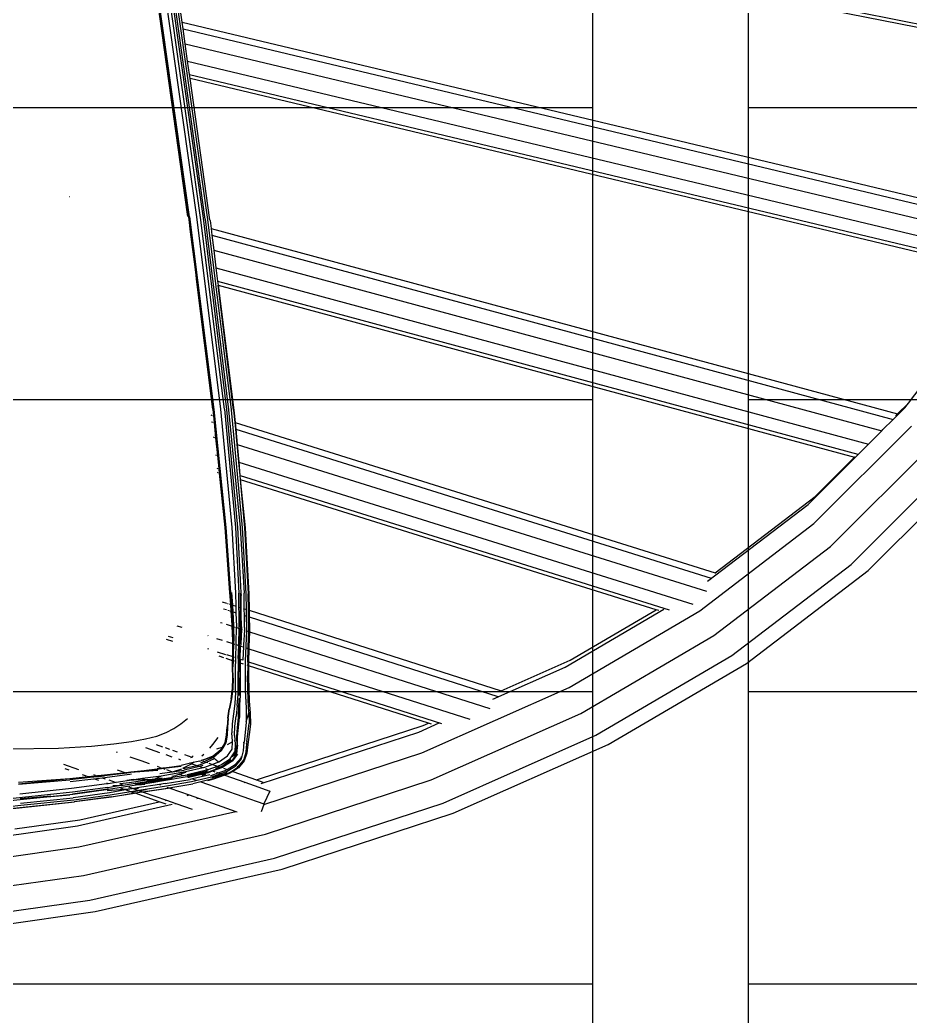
# Model space of a CAD drawing. Header units: millimetres. Extents: x -12551121 to 353735, y 112272 to 285506.
# Drawn here: x 102283.4 to 102569.1, y 172114.7 to 172434.4 of the extents above; entities that cross this region are included whole.
import ezdxf

# ---------------------------------------------------------------- set-up
doc = ezdxf.new("R2010")
doc.units = ezdxf.units.MM
doc.header["$MEASUREMENT"] = 0
doc.layers.add('+AT9-HATCH', color=8, linetype='Continuous')
doc.layers.add('+AT9_Hardscape', color=1, linetype='Continuous')

# ---------------------------------------------------------------- blocks, each defined once
blk = doc.blocks.new('cof')
at = {"layer": '+AT9_Hardscape', "color": 1}
for p, q in [((249.61, 905.87), (550.81, 845.77)), ((550.51, 844.62), (249.81, 904.63)), ((258.94, 795.43), (248.85, 867.61)), ((259.48, 795.25), (249.32, 867.33)), ((261.92, 795.27), (251.78, 867.16)), ((263.11, 795.08), (252.99, 866.81)), ((253.79, 866.38), (263.86, 794.84)), ((264.54, 794.51), (254.59, 865.73)), ((265.4, 794.48), (255.39, 865.66)), ((257.14, 857.83), (256.09, 865.3)), ((250.5, 857.31), (250.19, 859.49)), ((250.5, 857.31), (250.53, 857.3)), ((251.17, 852.51), (250.5, 857.31)), ((257.14, 857.83), (528.79, 792.95)), ((257.45, 855.65), (257.14, 857.83)), ((257.45, 855.65), (527.76, 791.1)), ((258.12, 850.85), (257.45, 855.65)), ((251.17, 852.51), (251.2, 852.51)), ((251.95, 846.93), (251.17, 852.51)), ((258.12, 850.85), (526.1, 786.85)), ((258.91, 845.26), (258.12, 850.85)), ((251.95, 846.93), (251.99, 846.92)), ((252.55, 842.68), (251.95, 846.93)), ((258.91, 845.26), (524.54, 781.83)), ((259.51, 841.02), (258.91, 845.26)), ((252.55, 842.68), (252.59, 842.67)), ((259.28, 795.29), (252.55, 842.68)), ((252.55, 842.68), (259.18, 795.37)), ((259.51, 841.02), (521.3, 778.5)), ((259.69, 839.74), (259.51, 841.02)), ((520.24, 777.52), (259.69, 839.74)), ((266.1, 794.3), (259.69, 839.74)), ((220.92, 801.8), (220.95, 801.79)), ((259.18, 795.37), (259.41, 793.5)), ((259.51, 793.47), (259.28, 795.29)), ((259.41, 793.5), (259.51, 793.47)), ((259.41, 793.5), (259.68, 791.32)), ((259.48, 795.25), (267.29, 733.47)), ((259.78, 791.3), (259.51, 793.47)), ((269.6, 733.59), (261.92, 795.27)), ((270.73, 733.52), (263.11, 795.08)), ((263.86, 794.84), (271.42, 733.42)), ((264.54, 794.51), (272.08, 733.34)), ((272.99, 733.33), (265.4, 794.48)), ((266.15, 794.07), (266.1, 794.3)), ((266.15, 794.07), (266.43, 791.6)), ((259.68, 791.32), (259.78, 791.3)), ((259.68, 791.32), (260.29, 786.5)), ((260.39, 786.47), (259.78, 791.3)), ((266.43, 791.6), (266.7, 789.42)), ((266.43, 791.6), (486.85, 732.02)), ((266.7, 789.42), (267.3, 784.6)), ((266.7, 789.42), (485.45, 730.3)), ((260.29, 786.5), (260.39, 786.47)), ((260.29, 786.5), (260.99, 780.86)), ((261.1, 780.83), (260.39, 786.47)), ((267.3, 784.6), (268, 778.97)), ((267.3, 784.6), (481.75, 726.63)), ((260.99, 780.86), (261.1, 780.83)), ((260.99, 780.86), (261.53, 776.58)), ((261.64, 776.55), (261.1, 780.83)), ((268, 778.97), (268.54, 774.68)), ((268, 778.97), (477.49, 722.34)), ((261.53, 776.58), (261.64, 776.55)), ((261.53, 776.58), (261.69, 775.27)), ((261.81, 775.24), (261.64, 776.55)), ((261.81, 775.24), (261.69, 775.27)), ((261.69, 775.27), (266.91, 733.52)), ((267.08, 733.48), (261.81, 775.24)), ((268.54, 774.68), (268.7, 773.38)), ((268.54, 774.68), (474.12, 719.07)), ((268.7, 773.38), (273.79, 733.2)), ((273.68, 733.28), (268.7, 773.38)), ((268.7, 773.38), (472.96, 718.16)), ((490.35, 735.5), (515.02, 768.08)), ((486.85, 732.02), (490.35, 735.5)), ((489.21, 734), (490.35, 735.5)), ((267.29, 731.44), (267.08, 733.48)), ((267.29, 733.47), (271.2, 695.57)), ((273.23, 695.6), (269.6, 733.59)), ((270.73, 733.52), (274.26, 695.56)), ((271.42, 733.42), (274.95, 695.53)), ((272.08, 733.34), (275.81, 695.54)), ((276.59, 695.51), (272.99, 733.33)), ((273.68, 733.28), (274.06, 729.32)), ((273.79, 733.2), (274.16, 729.28)), ((487.12, 731.95), (489.21, 734)), ((266.34, 731.73), (266.85, 731.57)), ((266.59, 729.54), (267.07, 729.39)), ((267.1, 731.49), (267.29, 731.44)), ((267.51, 729.25), (267.29, 731.44)), ((267.34, 729.3), (267.51, 729.25)), ((268.01, 724.38), (267.51, 729.25)), ((274.06, 729.32), (274.16, 729.28)), ((274.06, 729.32), (274.26, 727.14)), ((274.16, 729.28), (274.35, 727.11)), ((274.16, 729.28), (428.28, 681.08)), ((482.11, 727.01), (485.45, 730.3)), ((485.45, 730.3), (487.12, 731.95)), ((486.27, 731.44), (486.85, 732.02)), ((486.85, 732.02), (487.12, 731.95)), ((274.26, 727.14), (274.35, 727.11)), ((274.26, 727.14), (274.72, 722.28)), ((274.35, 727.11), (274.79, 722.26)), ((274.37, 727.1), (427.04, 679.35)), ((459.99, 696.84), (491.34, 728.11)), ((477.49, 722.34), (481.75, 726.63)), ((481.75, 726.63), (482.11, 727.01)), ((267.16, 724.65), (267.57, 724.52)), ((267.84, 724.44), (268.01, 724.38)), ((268.59, 718.69), (268.01, 724.38)), ((274.72, 722.28), (274.79, 722.26)), ((274.72, 722.28), (275.25, 716.61)), ((274.79, 722.26), (275.31, 716.59)), ((274.84, 722.25), (425.48, 675.12)), ((458.11, 702.98), (477.41, 722.27)), ((465.25, 689.49), (497.25, 721.4)), ((477.41, 722.27), (477.49, 722.34)), ((267.82, 718.94), (268.14, 718.84)), ((268.42, 718.75), (268.59, 718.69)), ((269.04, 714.36), (268.59, 718.69)), ((275.25, 716.61), (275.31, 716.59)), ((275.25, 716.61), (275.66, 712.29)), ((275.31, 716.59), (275.7, 712.27)), ((275.38, 716.57), (421.09, 670.99)), ((460.33, 705.56), (472.96, 718.16)), ((471.89, 683.73), (504.7, 716.45)), ((473.09, 718.13), (472.96, 718.16)), ((474.12, 719.07), (474.16, 719.1)), ((268.32, 714.58), (268.59, 714.5)), ((268.72, 713.17), (268.47, 713.25)), ((268.86, 714.42), (269.04, 714.36)), ((269.18, 713.03), (268.99, 713.09)), ((269.18, 713.03), (269.04, 714.36)), ((270.96, 695.57), (269.18, 713.03)), ((477.36, 681.77), (510.82, 715.14)), ((275.66, 712.29), (275.7, 712.27)), ((275.66, 712.29), (275.78, 710.96)), ((275.7, 712.27), (275.82, 710.95)), ((275.82, 710.95), (275.78, 710.96)), ((275.78, 710.96), (277.23, 695.5)), ((275.79, 712.25), (413.47, 669.18)), ((275.82, 710.95), (277.39, 695.47)), ((409.38, 669.17), (275.92, 710.92)), ((428.28, 681.08), (460.33, 705.56)), ((425.84, 678.32), (458.11, 702.98)), ((272.49, 674.76), (270.96, 695.57)), ((271.2, 695.57), (272.74, 674.76)), ((274.39, 674.58), (273.23, 695.6)), ((274.26, 695.56), (275.32, 674.51)), ((274.95, 695.53), (275.91, 676.78)), ((275.81, 695.54), (277.07, 674.46)), ((277.73, 674.38), (276.59, 695.51)), ((277.23, 695.5), (278.33, 674.33)), ((277.39, 695.47), (278.53, 674.31)), ((423.33, 668.83), (459.99, 696.84)), ((427.87, 660.92), (465.25, 689.49)), ((428.28, 681.08), (428.54, 681)), ((433.61, 654.48), (471.89, 683.73)), ((438.35, 651.96), (477.36, 681.77)), ((272.75, 670.89), (272.49, 674.76)), ((273, 670.81), (272.74, 674.76)), ((273.39, 670.68), (273.15, 674.73)), ((275.91, 676.78), (276.05, 674.61)), ((270, 671.77), (271.41, 671.32)), ((274.5, 670.33), (274.39, 674.58)), ((275.4, 670.04), (275.32, 674.51)), ((275.91, 671.98), (275.81, 669.91)), ((275.91, 671.98), (275.89, 674.49)), ((276.02, 674.48), (275.91, 671.98)), ((275.92, 669.88), (275.91, 671.98)), ((276.05, 674.54), (276.02, 674.48)), ((276.02, 674.48), (276.06, 673.75)), ((276.05, 674.61), (276.05, 674.54)), ((276.07, 669.83), (276.06, 673.75)), ((277.12, 669.49), (277.07, 674.46)), ((277.82, 669.27), (277.73, 674.38)), ((278.44, 669.07), (278.33, 674.33)), ((278.53, 674.31), (278.64, 669.01)), ((270.41, 669.52), (271.37, 669.21)), ((271.73, 671.21), (271.94, 671.15)), ((271.88, 669.05), (272.21, 668.94)), ((272.3, 671.03), (272.75, 670.89)), ((272.45, 668.87), (272.89, 668.72)), ((272.75, 670.89), (273, 670.81)), ((272.89, 668.72), (272.75, 670.89)), ((273.2, 664.25), (272.89, 668.72)), ((272.89, 668.72), (273.15, 668.64)), ((273.15, 668.64), (273, 670.81)), ((273.44, 664.23), (273.15, 668.64)), ((273.39, 670.68), (274.5, 670.33)), ((273.53, 668.52), (273.39, 670.68)), ((273.53, 668.52), (274.55, 668.2)), ((273.79, 664.16), (273.53, 668.52)), ((274.55, 668.2), (274.5, 670.33)), ((275.4, 670.04), (275.81, 669.91)), ((275.44, 667.91), (275.4, 670.04)), ((275.81, 669.91), (275.72, 667.82)), ((275.81, 669.91), (275.92, 669.88)), ((275.93, 667.75), (275.92, 669.88)), ((275.92, 669.88), (276.07, 669.83)), ((276.1, 669.47), (276.07, 669.83)), ((276.08, 667.71), (276.1, 669.47)), ((276.79, 669.6), (277.12, 669.49)), ((277.12, 669.49), (277.82, 669.27)), ((277.15, 667.37), (277.12, 669.49)), ((277.86, 667.14), (277.82, 669.27)), ((278.44, 669.07), (278.64, 669.01)), ((278.48, 666.94), (278.44, 669.07)), ((278.64, 669.01), (278.69, 666.88)), ((278.64, 669.01), (359.63, 643.16)), ((380.07, 650.77), (411.85, 669.39)), ((381.38, 644.24), (423.33, 668.83)), ((381.72, 652.96), (409.38, 669.17)), ((410.2, 668.91), (409.38, 669.17)), ((269.5, 665.09), (269.97, 664.94)), ((274.67, 663.83), (274.55, 668.2)), ((275.52, 663.66), (275.44, 667.91)), ((275.44, 667.91), (275.72, 667.82)), ((275.72, 667.82), (275.52, 663.66)), ((275.72, 667.82), (275.93, 667.75)), ((275.96, 663.74), (275.93, 667.75)), ((275.93, 667.75), (276.08, 667.71)), ((276.1, 663.73), (276.08, 667.71)), ((276.17, 663.65), (276.08, 667.71)), ((276.93, 667.44), (277.15, 667.37)), ((277.19, 663.47), (277.15, 667.37)), ((277.15, 667.37), (277.86, 667.14)), ((277.93, 663.29), (277.86, 667.14)), ((278.56, 663.18), (278.48, 666.94)), ((278.48, 666.94), (278.69, 666.88)), ((278.69, 666.88), (278.77, 663.14)), ((278.69, 666.88), (358.56, 641.38)), ((255.47, 664.05), (257.07, 663.54)), ((271.32, 664.51), (273.21, 663.91)), ((273.21, 663.91), (273.2, 664.25)), ((273.4, 659.19), (273.21, 663.91)), ((273.21, 663.91), (273.48, 663.82)), ((273.44, 664.23), (273.48, 663.82)), ((273.48, 663.82), (273.61, 659.16)), ((273.8, 663.72), (273.79, 664.16)), ((273.8, 663.72), (274.17, 663.6)), ((273.89, 659.06), (273.8, 663.72)), ((274.51, 658.55), (274.66, 663.44)), ((274.66, 663.44), (274.67, 663.83)), ((274.66, 663.44), (275.51, 663.17)), ((275.33, 658.27), (275.51, 663.17)), ((275.51, 663.17), (275.52, 663.66)), ((275.51, 663.17), (275.56, 663.15)), ((275.56, 663.15), (275.52, 663.66)), ((275.73, 661.04), (275.56, 663.15)), ((275.56, 663.15), (275.9, 663.05)), ((275.73, 661.04), (275.9, 663.05)), ((275.79, 660.34), (276.03, 663.01)), ((275.9, 663.05), (275.96, 663.74)), ((275.9, 663.05), (276.03, 663.01)), ((276.17, 662.96), (275.96, 658.09)), ((276.03, 663.01), (276.1, 663.73)), ((276.03, 663.01), (276.17, 662.96)), ((276.17, 663.65), (276.2, 663.58)), ((276.2, 663.58), (276.17, 662.96)), ((276.17, 662.96), (276.46, 662.87)), ((277.14, 662.65), (276.84, 657.87)), ((277.03, 662.69), (277.14, 662.65)), ((277.19, 663.47), (277.14, 662.65)), ((277.7, 657.61), (277.89, 662.41)), ((277.89, 662.41), (277.93, 663.29)), ((277.89, 662.41), (278.52, 662.21)), ((278.37, 657.41), (278.52, 662.21)), ((278.52, 662.21), (278.56, 663.18)), ((278.52, 662.21), (278.74, 662.14)), ((278.74, 662.14), (278.59, 657.33)), ((278.77, 663.14), (278.74, 662.14)), ((278.74, 662.14), (355.98, 637.49)), ((254.17, 658.97), (252.15, 659.61)), ((252.68, 660.74), (254.16, 660.27)), ((265.39, 660.89), (265.48, 660.86)), ((268.18, 660), (270.06, 659.4)), ((271.43, 658.96), (273.4, 658.33)), ((273.4, 658.33), (273.4, 659.19)), ((273.61, 659.16), (273.6, 658.27)), ((275.5, 658.28), (275.73, 661.04)), ((275.6, 658.26), (275.79, 660.34)), ((275.79, 660.34), (275.73, 661.04)), ((275.96, 658.09), (275.79, 660.34)), ((385.15, 635.89), (427.87, 660.92)), ((265.33, 656.7), (265.64, 656.6)), ((268.41, 655.71), (271.1, 654.86)), ((273.4, 654.78), (273.4, 658.33)), ((273.4, 658.33), (273.6, 658.27)), ((273.6, 658.27), (273.56, 654.74)), ((273.6, 658.27), (274.09, 658.11)), ((274.37, 653.94), (274.5, 657.98)), ((274.5, 657.98), (274.51, 658.55)), ((274.5, 657.98), (275.31, 657.72)), ((275.18, 653.55), (275.31, 657.72)), ((275.3, 653.5), (275.47, 657.67)), ((275.31, 657.72), (275.33, 658.27)), ((275.31, 657.72), (275.47, 657.67)), ((275.38, 653.47), (275.57, 657.64)), ((275.47, 657.67), (275.5, 658.28)), ((275.47, 657.67), (275.57, 657.64)), ((275.57, 657.64), (275.6, 658.26)), ((275.57, 657.64), (275.94, 657.52)), ((275.81, 653.31), (275.94, 657.52)), ((275.96, 658.09), (275.94, 657.52)), ((275.94, 657.52), (276.82, 657.24)), ((276.82, 657.24), (276.68, 653.08)), ((276.84, 657.87), (276.82, 657.24)), ((277.54, 652.65), (277.7, 657.61)), ((277.77, 656.94), (278.35, 656.75)), ((278.21, 652.59), (278.35, 656.75)), ((278.35, 656.75), (278.37, 657.41)), ((278.35, 656.75), (278.58, 656.68)), ((278.58, 656.68), (278.48, 652.5)), ((278.59, 657.33), (278.58, 656.68)), ((278.58, 656.68), (349.53, 634.03)), ((270.55, 653.74), (269, 654.24)), ((273.38, 652.84), (271.29, 653.51)), ((271.37, 654.77), (273.39, 654.13)), ((273.36, 650.85), (273.38, 652.84)), ((273.38, 652.84), (273.39, 654.13)), ((273.51, 652.8), (273.38, 652.84)), ((273.39, 654.13), (273.4, 654.78)), ((273.39, 654.13), (273.54, 654.08)), ((273.51, 652.8), (273.47, 650.81)), ((273.54, 654.08), (273.51, 652.8)), ((273.93, 652.66), (273.51, 652.8)), ((273.56, 654.74), (273.54, 654.08)), ((273.54, 654.08), (273.97, 653.94)), ((274.29, 649.84), (274.37, 653.94)), ((275.16, 652.27), (275.11, 649.36)), ((275.15, 653.56), (275.18, 653.55)), ((275.18, 653.55), (275.16, 652.27)), ((275.29, 652.23), (275.16, 652.27)), ((275.18, 653.55), (275.3, 653.5)), ((275.29, 652.23), (275.3, 653.5)), ((275.3, 653.5), (275.38, 653.47)), ((275.38, 653.47), (275.38, 652.2)), ((275.38, 653.47), (275.81, 653.31)), ((275.81, 653.31), (275.79, 652.07)), ((275.81, 653.31), (276.68, 653.08)), ((276.68, 653.08), (276.66, 652.98)), ((277.48, 648.25), (277.54, 652.65)), ((278.23, 652.38), (278.21, 652.59)), ((278.21, 652.59), (278.48, 652.5)), ((278.23, 652.38), (278.22, 651.29)), ((278.48, 652.5), (278.47, 652.29)), ((278.47, 652.29), (278.47, 651.22)), ((278.48, 652.5), (340.47, 632.72)), ((359.63, 643.16), (381.72, 652.96)), ((389.94, 628.89), (433.61, 654.48)), ((273.43, 647.27), (273.36, 650.85)), ((273.53, 647.22), (273.47, 650.81)), ((274.33, 646.1), (274.29, 649.84)), ((275.15, 645.55), (275.11, 649.36)), ((275.27, 649.26), (275.29, 652.23)), ((275.27, 649.26), (275.44, 641.76)), ((275.38, 652.2), (275.29, 652.23)), ((275.38, 652.2), (275.36, 649.22)), ((275.45, 645.34), (275.36, 649.22)), ((275.79, 652.07), (275.38, 652.2)), ((275.79, 652.07), (275.74, 649.06)), ((275.74, 649.06), (275.79, 645.19)), ((276.88, 651.72), (275.79, 652.07)), ((278.22, 651.29), (278.05, 651.35)), ((278.22, 651.29), (278.17, 647.93)), ((278.47, 651.22), (278.22, 651.29)), ((278.47, 651.22), (278.44, 647.81)), ((336.24, 632.78), (278.47, 651.22)), ((356.95, 640.5), (380.07, 650.77)), ((393.92, 625.92), (438.35, 651.96)), ((273.37, 643.9), (273.43, 647.27)), ((273.37, 643.9), (273.53, 647.22)), ((273.53, 647.22), (273.46, 643.84)), ((274.31, 642.57), (274.33, 646.1)), ((277.53, 644.25), (277.48, 648.25)), ((278.22, 643.88), (278.17, 647.93)), ((278.44, 647.81), (278.52, 643.72)), ((272.88, 640.61), (273.37, 643.9)), ((273.46, 643.84), (272.98, 640.54)), ((275.14, 641.95), (275.15, 645.55)), ((275.56, 641.68), (275.45, 645.34)), ((275.79, 645.19), (275.79, 641.54)), ((277.64, 640.47), (277.53, 644.25)), ((278.36, 640.07), (278.22, 643.88)), ((278.52, 643.72), (278.7, 639.86)), ((334.15, 623.28), (381.38, 644.24)), ((359.63, 643.16), (360.26, 642.96)), ((272.88, 640.61), (272.28, 637.43)), ((272.98, 640.54), (272.38, 637.35)), ((274.31, 642.57), (274.03, 639.11)), ((274.88, 638.41), (275.14, 641.95)), ((275.41, 638.16), (275.43, 640.3)), ((275.61, 638.75), (275.58, 640.82)), ((275.79, 641.54), (275.61, 638.75)), ((277.64, 640.47), (277.77, 636.75)), ((278.58, 636.31), (278.36, 640.07)), ((278.7, 639.86), (278.97, 636.09)), ((271.85, 634.41), (272.28, 637.43)), ((271.96, 634.32), (272.38, 637.35)), ((274.03, 639.11), (273.63, 635.77)), ((274.88, 638.41), (274.51, 635)), ((275.27, 635.07), (275.41, 638.16)), ((275.56, 637.91), (275.27, 635.07)), ((275.56, 637.91), (275.3, 634.53)), ((275.62, 638.08), (275.55, 634.61)), ((275.61, 638.75), (275.56, 637.99)), ((275.56, 637.99), (275.56, 637.95)), ((275.56, 637.95), (275.56, 637.91)), ((275.62, 638.08), (275.61, 638.75)), ((277.77, 636.75), (277.76, 633.2)), ((278.58, 636.31), (278.6, 636.18)), ((256.78, 632.61), (258.9, 634.33)), ((271.85, 634.41), (271.58, 631.58)), ((271.96, 634.32), (271.71, 631.48)), ((273.63, 635.77), (273.23, 632.61)), ((274.11, 631.78), (274.51, 635)), ((275.21, 634.49), (274.81, 631.22)), ((274.93, 631.44), (275.3, 634.53)), ((274.93, 631.44), (275.21, 634.49)), ((275.25, 634.7), (275.21, 634.49)), ((275.25, 634.7), (275.27, 635.07)), ((275.26, 631.34), (275.55, 634.61)), ((277.74, 633.11), (277.44, 629.79)), ((277.76, 633.16), (277.74, 633.11)), ((277.76, 633.2), (278.58, 636.13)), ((277.76, 633.2), (277.76, 633.16)), ((278.6, 636.18), (278.58, 636.13)), ((278.58, 636.13), (278.61, 636.06)), ((278.61, 636.06), (278.64, 632.69)), ((278.97, 636.09), (279.07, 632.47)), ((337.15, 614.58), (385.15, 635.89)), ((251.99, 629.77), (254.52, 631.08)), ((254.52, 631.08), (256.78, 632.61)), ((271.38, 628.99), (271.58, 631.58)), ((271.42, 628.98), (271.58, 631.58)), ((271.58, 631.58), (271.65, 628.88)), ((271.71, 631.48), (271.65, 628.88)), ((273.23, 632.61), (273.07, 629.65)), ((273.93, 628.77), (274.11, 631.78)), ((274.81, 631.22), (274.61, 628.2)), ((274.68, 628.47), (274.94, 631.26)), ((274.94, 631.26), (274.71, 628.26)), ((274.94, 631.26), (274.93, 631.44)), ((274.98, 628.35), (275.26, 631.34)), ((278.28, 629.36), (278.64, 632.69)), ((279.07, 632.47), (278.72, 629.09)), ((282.01, 614.86), (334.49, 632)), ((282.53, 613.4), (333.13, 629.93)), ((333.13, 629.93), (339.69, 632.84)), ((334.49, 632), (336.24, 632.78)), ((337.26, 632.45), (336.24, 632.78)), ((235.19, 626.1), (240.91, 626.87)), ((240.91, 626.87), (245.44, 627.7)), ((245.44, 627.7), (249.05, 628.65)), ((249.05, 628.65), (251.99, 629.77)), ((267.04, 625.93), (268.71, 628.23)), ((271.38, 628.99), (270.87, 626.58)), ((270.94, 626.54), (271.42, 628.98)), ((271.65, 628.88), (271.22, 626.41)), ((273.35, 626.77), (271.59, 625.86)), ((273.36, 626.95), (273.07, 629.65)), ((273.21, 624.48), (273.35, 626.77)), ((273.35, 626.77), (273.36, 626.95)), ((273.96, 627.09), (273.89, 627.05)), ((273.93, 628.77), (274.22, 626.03)), ((274.61, 628.2), (274.69, 627.29)), ((274.68, 628.47), (274.71, 628.26)), ((274.71, 628.26), (274.69, 627.29)), ((274.69, 627.29), (274.7, 625.89)), ((274.69, 627.29), (274.83, 625.6)), ((274.83, 625.6), (274.71, 628.26)), ((274.94, 625.72), (274.98, 628.35)), ((276.88, 623.87), (277.06, 626.68)), ((276.94, 626.39), (276.96, 626.73)), ((277.44, 629.79), (277.06, 626.68)), ((277.95, 626.91), (277.87, 626.29)), ((277.95, 626.91), (278.3, 629.29)), ((278.72, 629.09), (278.23, 625.97)), ((278.3, 629.29), (278.28, 629.36)), ((340.99, 607.15), (389.94, 628.89)), ((201.5, 624.51), (217.45, 624.8)), ((217.45, 624.8), (228.03, 625.37)), ((228.03, 625.37), (235.19, 626.1)), ((235.99, 623.53), (236.31, 623.42)), ((245.39, 625), (249.91, 623.41)), ((248.84, 625.92), (250.81, 625.23)), ((251.69, 624.92), (253.14, 624.41)), ((254.04, 624.09), (255.54, 623.57)), ((266, 624.78), (267.04, 625.93)), ((267.09, 622.29), (269.61, 624.31)), ((267.1, 622), (269.61, 624.31)), ((267.1, 622), (269.65, 624.15)), ((269.85, 623.96), (267.22, 621.73)), ((268.26, 624.55), (270.06, 625.07)), ((270.06, 625.07), (269.61, 624.31)), ((269.65, 624.15), (270.18, 625.13)), ((269.85, 623.96), (270.64, 625.37)), ((270.94, 626.54), (270.06, 625.07)), ((270.18, 625.13), (270.06, 625.07)), ((270.18, 625.13), (270.94, 626.54)), ((270.64, 625.37), (270.18, 625.13)), ((270.64, 625.37), (271.22, 626.41)), ((271.75, 622.26), (273.21, 624.48)), ((272.56, 621.35), (274.07, 623.55)), ((273.38, 622), (274.31, 623.5)), ((274.22, 626.03), (274.07, 623.55)), ((274.7, 625.89), (274.31, 623.5)), ((274.47, 623.32), (274.31, 623.5)), ((274.8, 624.98), (274.47, 623.32)), ((274.8, 624.98), (274.62, 622.98)), ((274.94, 625.72), (274.8, 624.98)), ((274.84, 625.45), (274.8, 624.98)), ((274.83, 625.6), (274.84, 625.45)), ((276.23, 621.36), (276.88, 623.87)), ((277.62, 623.54), (277.56, 623.34)), ((277.84, 626.16), (277.62, 623.54)), ((277.84, 626.16), (277.87, 626.29)), ((278.23, 625.97), (277.9, 623.16)), ((344.19, 603.85), (393.92, 625.92)), ((240.33, 622.01), (243.85, 620.78)), ((243.9, 620.76), (246.55, 619.83)), ((251.88, 622.72), (253.89, 622.01)), ((255.99, 621.28), (256.68, 621.03)), ((257.93, 622.73), (260.23, 621.92)), ((259.98, 621.74), (260.23, 621.92)), ((260.23, 621.92), (260.74, 622.27)), ((260.23, 621.92), (260.51, 621.82)), ((262.81, 620.6), (260.74, 620.13)), ((260.74, 620.13), (261.04, 620.34)), ((262.81, 620.6), (263.36, 620.82)), ((264.33, 620.48), (263.02, 619.92)), ((263.21, 620.87), (263.36, 620.82)), ((263.36, 620.82), (263.42, 620.8)), ((263.42, 620.8), (267.09, 622.29)), ((267.1, 622), (263.42, 620.8)), ((263.53, 622.28), (264.11, 622.83)), ((263.83, 620.66), (264.33, 620.48)), ((267.22, 621.73), (264.33, 620.48)), ((264.33, 620.48), (264.52, 620.41)), ((264.94, 620.27), (267.53, 621.4)), ((268.84, 620.29), (266.94, 619.56)), ((267.53, 621.4), (267.22, 621.73)), ((268.12, 620.93), (267.53, 621.4)), ((268.84, 620.29), (268.12, 620.93)), ((268.84, 620.29), (271.75, 622.26)), ((269.58, 619.41), (272.56, 621.35)), ((269.97, 619.02), (272.78, 621.09)), ((269.99, 618.98), (272.87, 620.98)), ((273.01, 620.83), (270.11, 618.79)), ((273.09, 620.74), (270.11, 618.79)), ((273.26, 620.57), (270.23, 618.63)), ((274.62, 622.98), (273.09, 620.74)), ((274.92, 622.79), (273.26, 620.57)), ((273.82, 622.34), (274.47, 623.32)), ((274.18, 619.48), (276.07, 621.62)), ((274.45, 619.13), (276.23, 621.36)), ((274.47, 623.32), (274.53, 623.17)), ((274.53, 623.17), (274.62, 622.98)), ((274.98, 618.58), (276.82, 620.82)), ((277.11, 620.65), (275.26, 618.43)), ((276.07, 621.62), (276.21, 622.1)), ((276.89, 621.04), (276.82, 620.82)), ((277.11, 620.65), (276.82, 620.82)), ((276.89, 621.04), (276.92, 621.08)), ((277.56, 623.34), (276.92, 621.08)), ((277.9, 623.16), (277.11, 620.65)), ((283.38, 606.69), (334.15, 623.28)), ((219.1, 619.64), (223.92, 617.95)), ((220.93, 617.69), (219.62, 618.15)), ((236.31, 617.85), (239.09, 616.88)), ((240.64, 617.06), (249.12, 618.1)), ((249.16, 617.92), (240.64, 617.06)), ((240.64, 617.06), (249.34, 617.69)), ((249.34, 617.69), (240.71, 616.91)), ((249.12, 618.93), (250.1, 618.58)), ((249.12, 618.1), (250.78, 618.34)), ((250.94, 618.29), (249.12, 618.1)), ((251.23, 618.19), (249.16, 617.92)), ((249.97, 616.65), (254.01, 617.21)), ((258.25, 617.11), (250.39, 615.82)), ((250.57, 618.42), (250.78, 618.34)), ((250.78, 618.34), (256.8, 619.22)), ((250.78, 618.34), (250.94, 618.29)), ((256.86, 618.9), (250.94, 618.29)), ((250.94, 618.29), (251.23, 618.19)), ((256.86, 618.9), (251.23, 618.19)), ((251.23, 618.19), (251.61, 618.05)), ((252.15, 617.86), (254.01, 617.21)), ((254.01, 617.21), (254.04, 617.21)), ((254.04, 617.21), (257.07, 618.17)), ((254.04, 617.21), (257.82, 617.73)), ((259.85, 619.92), (256.8, 619.22)), ((257.35, 618.3), (260.14, 619.7)), ((257.46, 618.19), (261.85, 619.22)), ((262.74, 618.91), (257.82, 617.73)), ((263.95, 618.48), (258.25, 617.11)), ((265.02, 617.72), (258.8, 616.22)), ((258.98, 616.02), (265.26, 617.37)), ((265.29, 617.32), (259.03, 615.94)), ((259.37, 620.09), (259.85, 619.92)), ((260.74, 620.13), (259.85, 619.92)), ((259.85, 619.92), (260.25, 619.78)), ((260.14, 619.7), (260.25, 619.78)), ((260.25, 619.78), (260.74, 620.13)), ((260.25, 619.78), (261.85, 619.22)), ((261.85, 619.22), (263.35, 619.57)), ((261.85, 619.22), (262.74, 618.91)), ((263.81, 619.16), (262.74, 618.91)), ((262.95, 618.83), (263.95, 618.48)), ((263.35, 619.57), (264.94, 620.27)), ((264.37, 618.58), (263.95, 618.48)), ((266.94, 619.56), (264.37, 618.58)), ((264.63, 618.24), (265.55, 617.92)), ((264.94, 620.27), (265.39, 620.11)), ((265.02, 617.72), (265.55, 617.92)), ((266.69, 617.52), (265.47, 617.07)), ((265.55, 617.92), (268.51, 619.01)), ((265.55, 617.92), (265.71, 617.86)), ((265.59, 616.96), (266.92, 617.44)), ((265.78, 619.97), (266.94, 619.56)), ((269.67, 618.61), (266.69, 617.52)), ((266.69, 617.52), (266.92, 617.44)), ((266.92, 617.44), (269.93, 618.52)), ((266.92, 617.44), (267.68, 617.17)), ((266.94, 619.56), (268.51, 619.01)), ((268.03, 618.34), (269.23, 618.76)), ((268.41, 618.42), (269.31, 618.74)), ((268.51, 619.01), (269.58, 619.41)), ((268.51, 619.01), (269.23, 618.76)), ((268.75, 616.79), (271.01, 617.61)), ((269.23, 618.76), (269.97, 619.02)), ((269.23, 618.76), (269.31, 618.74)), ((269.31, 618.74), (269.99, 618.98)), ((269.31, 618.74), (269.55, 618.65)), ((271.32, 617.17), (269.53, 616.52)), ((269.94, 618.73), (269.67, 618.61)), ((269.67, 618.61), (269.93, 618.52)), ((269.93, 618.52), (270.23, 618.63)), ((269.93, 618.52), (270, 618.49)), ((269.94, 618.73), (270.09, 618.76)), ((269.97, 619.02), (269.99, 618.98)), ((269.99, 618.98), (270.11, 618.79)), ((270.11, 618.79), (270.09, 618.76)), ((270.44, 618.34), (271.57, 617.94)), ((271.01, 617.61), (271.57, 617.94)), ((271.32, 617.17), (272.2, 617.72)), ((271.57, 617.94), (274.18, 619.48)), ((271.57, 617.94), (272.2, 617.72)), ((271.81, 616.61), (273.09, 617.41)), ((273.4, 617.3), (272.07, 616.48)), ((272.2, 617.72), (274.45, 619.13)), ((273.09, 617.41), (274.98, 618.58)), ((273.09, 617.41), (273.4, 617.3)), ((275.26, 618.43), (273.4, 617.3)), ((273.4, 617.3), (281, 614.63)), ((275.11, 618.91), (274.84, 618.74)), ((275.11, 618.91), (275.15, 618.95)), ((221.11, 614.94), (204.65, 613.25)), ((204.65, 613.25), (221.12, 614.63)), ((221.11, 614.94), (204.66, 613.78)), ((227.07, 615.54), (221.11, 614.94)), ((221.11, 614.94), (227.3, 615.46)), ((227.6, 615.35), (221.12, 614.63)), ((221.21, 614.01), (228.77, 614.94)), ((226.44, 615.76), (225.22, 616.19)), ((227.07, 615.54), (226.72, 615.66)), ((229.97, 615.83), (227.07, 615.54)), ((227.3, 615.46), (227.07, 615.54)), ((227.3, 615.46), (230.31, 615.71)), ((227.6, 615.35), (227.3, 615.46)), ((230.43, 615.67), (227.6, 615.35)), ((228.66, 616.29), (229.25, 616.08)), ((228.77, 614.94), (231.53, 615.28)), ((230.47, 614.34), (228.77, 614.94)), ((229.69, 615.93), (229.97, 615.83)), ((232.2, 616.05), (229.97, 615.83)), ((229.97, 615.83), (230.31, 615.71)), ((230.31, 615.71), (232.23, 615.87)), ((230.31, 615.71), (230.43, 615.67)), ((232.23, 615.87), (230.43, 615.67)), ((231.53, 615.28), (232.36, 615.38)), ((231.53, 615.28), (232.49, 614.94)), ((239.09, 616.88), (232.2, 616.05)), ((239.44, 616.76), (232.23, 615.87)), ((232.36, 615.38), (240.31, 616.45)), ((233.59, 614.56), (236, 613.71)), ((241.68, 614.58), (236, 613.71)), ((240.64, 617.06), (239.09, 616.88)), ((239.09, 616.88), (239.44, 616.76)), ((239.39, 614.51), (241.58, 614.85)), ((239.39, 614.51), (241.68, 614.58)), ((240.71, 616.91), (239.44, 616.76)), ((245.95, 614.47), (240.12, 613.65)), ((240.31, 616.45), (240.38, 616.42)), ((240.38, 616.42), (240.9, 616.49)), ((244.49, 614.98), (241.68, 614.58)), ((241.68, 614.58), (245.28, 614.71)), ((242.12, 613.53), (245.24, 614)), ((242.54, 613.3), (247.2, 614.03)), ((243.58, 613.57), (247, 614.1)), ((243.58, 613.57), (245.24, 614)), ((250.39, 615.82), (244.49, 614.98)), ((244.49, 614.98), (245.28, 614.71)), ((245.24, 614), (246.42, 614.31)), ((245.24, 614), (246.67, 614.22)), ((245.28, 614.71), (248.37, 614.81)), ((245.28, 614.71), (245.95, 614.47)), ((248.37, 614.81), (245.95, 614.47)), ((245.95, 614.47), (246.42, 614.31)), ((246.42, 614.31), (248.37, 614.81)), ((246.42, 614.31), (246.67, 614.22)), ((246.67, 614.22), (250.88, 614.85)), ((246.67, 614.22), (247, 614.1)), ((247, 614.1), (250.99, 614.73)), ((247, 614.1), (247.2, 614.03)), ((247.2, 614.03), (251.04, 614.64)), ((247.2, 614.03), (248.05, 613.73)), ((251.22, 614.22), (248.05, 613.73)), ((250.43, 615.74), (248.37, 614.81)), ((248.37, 614.81), (250.7, 615.22)), ((250.84, 614.94), (248.37, 614.81)), ((250.88, 614.85), (251.23, 614.96)), ((250.99, 614.73), (252.85, 615.03)), ((251.04, 614.64), (254.1, 615.14)), ((258.76, 615.54), (251.22, 614.22)), ((251.49, 614.97), (251.23, 614.96)), ((251.49, 614.97), (257.48, 615.99)), ((251.67, 613.37), (259.72, 614.74)), ((260.21, 613.93), (252.11, 612.54)), ((253.87, 615.77), (255.18, 616)), ((256.44, 616.36), (255.18, 616)), ((256.15, 616.46), (256.44, 616.36)), ((258.37, 616.92), (256.44, 616.36)), ((256.44, 616.36), (257.48, 615.99)), ((257.48, 615.99), (258.8, 616.22)), ((258.76, 615.54), (258.83, 615.52)), ((259.19, 615.58), (258.83, 615.52)), ((258.83, 615.52), (259.01, 615.46)), ((258.93, 616.01), (258.98, 616.02)), ((258.98, 615.93), (259.03, 615.94)), ((259.06, 615.44), (259.39, 615.32)), ((265.47, 617.07), (259.19, 615.58)), ((259.28, 615.5), (265.59, 616.96)), ((260.51, 614.93), (259.72, 614.74)), ((266.59, 615.46), (260.21, 613.93)), ((266.06, 616.24), (260.51, 614.93)), ((260.51, 614.93), (261.69, 614.51)), ((263.21, 613.98), (260.61, 613.36)), ((267.04, 614.89), (263.21, 613.98)), ((263.21, 613.98), (283.44, 606.88)), ((264.69, 616.25), (263.48, 615.96)), ((267.28, 614.77), (265.32, 614.31)), ((266.27, 615.93), (266.48, 615.98)), ((266.48, 615.98), (268.75, 616.79)), ((269.53, 616.52), (266.59, 615.46)), ((267.22, 615.31), (266.79, 615.21)), ((267.04, 614.89), (270.56, 616.16)), ((270.09, 616.33), (267.22, 615.31)), ((270.87, 616.05), (267.28, 614.77)), ((268.16, 617), (268.75, 616.79)), ((268.75, 616.79), (269.53, 616.52)), ((269.53, 616.52), (270.09, 616.33)), ((271.59, 616.86), (270.09, 616.33)), ((270.09, 616.33), (270.56, 616.16)), ((270.56, 616.16), (271.81, 616.61)), ((270.56, 616.16), (270.87, 616.05)), ((272.07, 616.48), (270.87, 616.05)), ((270.87, 616.05), (277.31, 613.79)), ((280.92, 614.61), (281, 614.63)), ((281, 614.63), (282.01, 614.86)), ((281, 614.63), (283.12, 613.89)), ((283.92, 597.19), (337.15, 614.58)), ((221.69, 611.76), (205.01, 610.02)), ((233.02, 613.26), (221.69, 611.76)), ((233.36, 612.15), (221.93, 610.62)), ((222.01, 610.1), (233.33, 611.73)), ((233.35, 611.59), (222.04, 609.92)), ((233.55, 611.45), (222.04, 609.89)), ((233.4, 613.32), (232.95, 613.47)), ((233.4, 613.32), (233.02, 613.26)), ((238.57, 611.5), (233.07, 611.08)), ((233.5, 611.18), (233.07, 611.08)), ((233.33, 611.73), (233.47, 611.76)), ((233.35, 611.59), (233.51, 611.62)), ((233.36, 612.15), (235.69, 612.51)), ((236, 613.71), (233.4, 613.32)), ((242.39, 612.87), (233.55, 611.45)), ((239.03, 611.34), (233.81, 610.43)), ((240.66, 610.77), (234.11, 609.71)), ((235.34, 612.64), (234.96, 612.62)), ((235.34, 612.64), (235.2, 612.69)), ((236.97, 612.72), (235.34, 612.64)), ((235.69, 612.51), (235.34, 612.64)), ((235.69, 612.51), (236.97, 612.72)), ((236.97, 612.72), (238.26, 612.92)), ((237.23, 613.28), (237.04, 613.23)), ((237.23, 613.28), (237.29, 613.26)), ((240.12, 613.65), (237.29, 613.26)), ((237.29, 613.26), (238.26, 612.92)), ((238.57, 611.5), (237.52, 611.87)), ((238.26, 612.92), (242.12, 613.53)), ((241.11, 611.7), (238.57, 611.5)), ((239.03, 611.34), (238.57, 611.5)), ((241.11, 611.7), (239.03, 611.34)), ((240.66, 610.77), (239.03, 611.34)), ((239.96, 612.32), (241.53, 611.77)), ((243.13, 611.17), (240.66, 610.77)), ((243.55, 611.06), (240.94, 610.67)), ((241.53, 611.77), (241.11, 611.7)), ((242.75, 611.99), (241.53, 611.77)), ((241.53, 611.77), (241.62, 611.74)), ((243.19, 611.86), (241.62, 611.74)), ((241.62, 611.74), (243.13, 611.17)), ((242.19, 613.35), (243.58, 613.57)), ((242.23, 613.25), (242.54, 613.3)), ((242.24, 613.22), (242.54, 613.3)), ((242.33, 613.01), (244.12, 613.14)), ((244.12, 613.14), (242.39, 612.87)), ((242.54, 613.3), (243.58, 613.57)), ((249.87, 613.09), (242.75, 611.99)), ((243.21, 611.18), (243.13, 611.17)), ((252.11, 612.54), (243.21, 611.18)), ((243.21, 611.18), (243.55, 611.06)), ((243.42, 610.59), (244.44, 610.75)), ((243.58, 611.07), (243.55, 611.06)), ((245.7, 611.39), (243.58, 611.07)), ((243.58, 611.07), (244.44, 610.75)), ((248.05, 613.73), (244.12, 613.14)), ((244.12, 613.14), (245.21, 613.21)), ((244.44, 610.75), (252.46, 611.96)), ((244.44, 610.75), (244.7, 610.66)), ((252.66, 611.85), (244.7, 610.66)), ((248.05, 613.73), (248.19, 613.68)), ((251.67, 613.37), (249.87, 613.09)), ((249.87, 613.09), (250.18, 612.99)), ((252.29, 612.25), (252.89, 612.03)), ((252.46, 611.96), (252.89, 612.03)), ((253.16, 611.94), (252.66, 611.85)), ((252.89, 612.03), (260.61, 613.36)), ((252.89, 612.03), (253.16, 611.94)), ((253.91, 612.07), (253.16, 611.94)), ((253.16, 611.94), (259.44, 609.73)), ((277.05, 613.73), (277.31, 613.79)), ((277.31, 613.79), (280.31, 612.74)), ((280.14, 612.7), (280.31, 612.74)), ((280.31, 612.74), (285.34, 610.97)), ((285.34, 610.97), (283.44, 606.88)), ((285.45, 611.11), (285.34, 610.97)), ((205.19, 608.14), (189.42, 606.53)), ((189.67, 604.07), (222.55, 607.58)), ((221.93, 610.62), (191.28, 607.4)), ((205.16, 608.56), (215.04, 609.46)), ((205.17, 608.42), (221.07, 609.83)), ((221.07, 609.83), (205.19, 608.14)), ((205.23, 607.13), (222.18, 608.78)), ((222.41, 608.11), (205.38, 606.33)), ((222.04, 609.89), (221.07, 609.83)), ((233.81, 610.43), (222.18, 608.78)), ((234.11, 609.71), (222.41, 608.11)), ((234.33, 609.16), (222.55, 607.58)), ((234.45, 609.06), (222.62, 607.48)), ((224.32, 601.76), (249.83, 607.55)), ((234.33, 609.16), (241.86, 610.35)), ((242.11, 610.26), (234.45, 609.06)), ((240.94, 610.67), (240.79, 610.64)), ((241.86, 610.35), (240.94, 610.67)), ((241.86, 610.35), (243.42, 610.59)), ((242.11, 610.26), (241.86, 610.35)), ((243.58, 610.49), (242.11, 610.26)), ((249.83, 607.55), (242.11, 610.26)), ((244.7, 610.66), (243.58, 610.49)), ((244.7, 610.66), (252.09, 608.06)), ((252, 606.79), (249.83, 607.55)), ((251.84, 608.01), (252.09, 608.06)), ((252.09, 608.06), (255.09, 607.01)), ((258.8, 609.59), (259.44, 609.73)), ((259.44, 609.73), (262.44, 608.68)), ((261.88, 608.56), (262.44, 608.68)), ((262.44, 608.68), (274.4, 604.48)), ((205.38, 606.33), (189.6, 604.7)), ((189.69, 603.96), (222.62, 607.48)), ((223.53, 599.85), (253.92, 606.75)), ((223.98, 593.04), (274.4, 604.48)), ((254.86, 606.96), (255.09, 607.01)), ((255.09, 607.01), (260.37, 605.16)), ((274.4, 604.48), (274.82, 604.34)), ((283.38, 606.69), (282.56, 604.27)), ((283.44, 606.88), (283.38, 606.69)), ((286.82, 589.46), (340.99, 607.15)), ((203.5, 598.83), (224.32, 601.76)), ((289.27, 585.91), (344.19, 603.85)), ((196.16, 596), (223.53, 599.85)), ((225.51, 583.93), (283.92, 597.19)), ((161.14, 584.19), (223.98, 593.04)), ((227.52, 576), (286.82, 589.46)), ((229.26, 572.28), (289.27, 585.91)), ((161.99, 574.99), (225.51, 583.93)), ((163.18, 566.94), (227.52, 576)), ((164.24, 563.13), (229.26, 572.28))]:
    blk.add_line(p, q, dxfattribs=at)

msp = doc.modelspace()

# ---------------------------------------------------------------- hatches: boundary and pattern name
at = {"layer": '+AT9-HATCH'}
h = msp.add_hatch(dxfattribs=at)
h.set_pattern_fill('LINE', color=8, scale=750)
h.paths.add_polyline_path([(98342.22, 176851.47), (98342.22, 179526.48), (97292.22, 179526.48, 0.414214), (96392.22, 178626.48), (96392.22, 177751.48, -0.414214), (95292.22, 176651.48), (94892.22, 176651.48), (94892.22, 174751.48), (96392.22, 174751.48, 0.414214), (97292.22, 175651.48), (97292.22, 176001.46), (97292.22, 176451.47, -0.414214), (97692.22, 176851.47), (98342.22, 176851.47)], is_closed=False)
h.paths.add_polyline_path([(98392.22, 179526.48), (98392.22, 176851.47), (98692.22, 176851.47), (98692.22, 179526.48)])
h.paths.add_polyline_path([(98742.22, 179526.48), (98742.22, 176851.47), (99042.22, 176851.47), (99042.22, 179526.48)])
h.paths.add_polyline_path([(99367.22, 179526.48), (99367.22, 176851.47), (99667.22, 176851.47), (99667.22, 179526.48)])
h.paths.add_polyline_path([(99717.22, 179526.48), (99717.22, 176851.47), (100017.22, 176851.47), (100017.22, 179526.48)])
h.paths.add_polyline_path([(100067.22, 179526.48), (100067.22, 176851.47), (100367.22, 176851.47), (100367.22, 179526.48)])
h.paths.add_polyline_path([(100417.22, 179526.48), (100417.22, 176851.47), (100717.22, 176851.47), (100717.22, 179526.48)])
h.paths.add_polyline_path([(101067.22, 176716.04), (101067.22, 179526.48), (100767.22, 179526.48), (100767.22, 176851.46), (100767.22, 176851.46, -0.21525)])
h.paths.add_polyline_path([(101117.22, 179526.48), (101117.22, 173451.49), (101417.22, 173451.49), (101417.22, 179503.97, 0.056082), (101217.22, 179526.48), (101117.22, 179526.48)], is_closed=False)
h.paths.add_polyline_path([(101467.22, 179491.06), (101467.22, 173451.49), (101767.22, 173451.49), (101767.22, 179338.87, 0.094274)])
h.paths.add_polyline_path([(102117.22, 178626.63, 0.213378), (101817.22, 179297.3), (101817.22, 173451.49), (102117.22, 173451.49), (102117.22, 178626.48)], is_closed=False)
h.paths.add_polyline_path([(101817.22, 173101.46), (101817.22, 170101.46), (102117.22, 170101.46), (102117.22, 173101.46)])
h.paths.add_polyline_path([(101467.22, 173101.46), (101467.22, 170101.46), (101767.22, 170101.46), (101767.22, 173101.46)])
h.paths.add_polyline_path([(101117.22, 173101.46), (101117.22, 170101.46), (101417.22, 170101.46), (101417.22, 173101.46)])
h.paths.add_polyline_path([(101117.22, 169801.46), (101117.22, 166601.46), (101417.22, 166601.46), (101417.22, 169801.46)])
h.paths.add_polyline_path([(101467.22, 169801.46), (101467.22, 166601.46), (101767.22, 166601.46), (101767.22, 169801.46)])
h.paths.add_polyline_path([(101817.22, 169801.46), (101817.22, 166601.46), (102117.22, 166601.46), (102117.22, 169801.46)])
h.paths.add_polyline_path([(102517.22, 169801.46), (102817.22, 169801.46), (102817.22, 166601.46), (102517.22, 166601.46)])
h.paths.add_polyline_path([(102167.22, 169801.46), (102467.22, 169801.46), (102467.22, 166601.46), (102167.22, 166601.46)])
h.paths.add_polyline_path([(102867.22, 169801.46), (103167.22, 169801.46), (103167.22, 166601.46), (102867.22, 166601.46)])
h.paths.add_polyline_path([(102867.22, 173101.46), (103167.22, 173101.46), (103167.22, 170101.46), (102867.22, 170101.46)])
h.paths.add_polyline_path([(102167.22, 173101.46), (102467.22, 173101.46), (102467.22, 170101.46), (102167.22, 170101.46)])
h.paths.add_polyline_path([(102517.22, 173101.46), (102817.22, 173101.46), (102817.22, 170101.46), (102517.22, 170101.46)])
at = {"layer": '+AT9_Hardscape'}
h = msp.add_hatch(dxfattribs=at)
h.set_pattern_fill('CTYSQMK2', color=8, scale=30)
h.set_pattern_definition([(0, (84.85, 0), (360, 360), [550.293, -169.707]), (90, (0, 84.85), (-360, 360), [550.293, -169.707]), (45, (275.15, 360), (-360.0008, 360.0008), [120, -389.118]), (315, (275.15, 360), (360.0008, 360.0008), [120, -389.118]), (45, (360, 275.15), (-360.0008, 360.0008), [120, -389.118]), (315, (360, 444.85), (360.0008, 360.0008), [120, -389.118])])
h.paths.add_polyline_path([(103192.22, 169851.63), (101067.23, 169851.63), (101067.22, 170051.5), (101067.23, 173151.63), (101067.22, 173351.46), (101067.22, 176451.46, 0.414214), (100767.22, 176751.46), (99292.22, 176751.46), (99092.22, 176751.47), (98142.22, 176751.46), (97692.22, 176751.46, 0.414213), (97392.22, 176451.46), (97392.22, 176001.46), (97392.22, 175651.48, -0.414214), (96392.22, 174651.48), (94842.22, 174651.48), (94842.23, 173826.46), (97342.22, 173826.46), (97342.22, 173226.46), (97342.22, 171216.47), (99072.22, 171216.47), (99092.22, 171216.47), (99092.23, 175751.61), (99272.22, 175751.61), (99292.22, 175751.47), (99292.22, 170526.63), (99272.22, 170526.49), (99272.22, 166551.62), (101067.22, 166551.62), (101078.67, 169851.48), (101972.22, 169851.48), (101972.22, 169801.46), (102117.22, 169801.46), (102117.22, 168556.82), (102167.22, 168556.82), (102161.93, 169077.07), (102122.22, 169077.07), (102122.22, 169851.48), (103015.77, 169851.48), (103015.77, 169801.46), (103042.22, 169801.46), (103042.22, 169851.48), (103192.22, 169851.48)], is_closed=False)
h.paths.add_polyline_path([(102167.22, 171018.02), (102117.22, 171021.5), (102167.22, 171020.13), (102175.69, 171019.89)], is_closed=False)
h.paths.add_polyline_path([(94842.22, 173226.46), (94822.22, 171216.47), (96211.93, 171216.47), (96442.22, 171216.47), (96442.22, 173226.46), (94842.22, 173226.46)])
h.paths.add_polyline_path([(96442.22, 173226.46), (96442.22, 171216.47), (96742.22, 171216.47), (96742.22, 173226.46)])
h.paths.add_polyline_path([(97042.22, 173226.46), (96742.22, 173226.46), (96742.22, 171216.47), (97042.22, 171216.47)])
h.paths.add_polyline_path([(97042.22, 171216.47), (97342.22, 171216.47), (97342.22, 173226.46), (97042.22, 173226.46)])

# ---------------------------------------------------------------- linework, layer by layer
at = {"layer": '+AT9_Hardscape', "elevation": 0}
for points in [[(102167.22, 173101.46), (102467.22, 173101.46), (102467.22, 170101.46), (102167.22, 170101.46)], [(102517.22, 173101.46), (102817.22, 173101.46), (102817.22, 170101.46), (102517.22, 170101.46)]]:
    msp.add_lwpolyline(points, close=True, dxfattribs=at)

# ---------------------------------------------------------------- block references
msp.add_blockref('cof', (102078.29, 171575.92))

doc.saveas('drawing.dxf')
